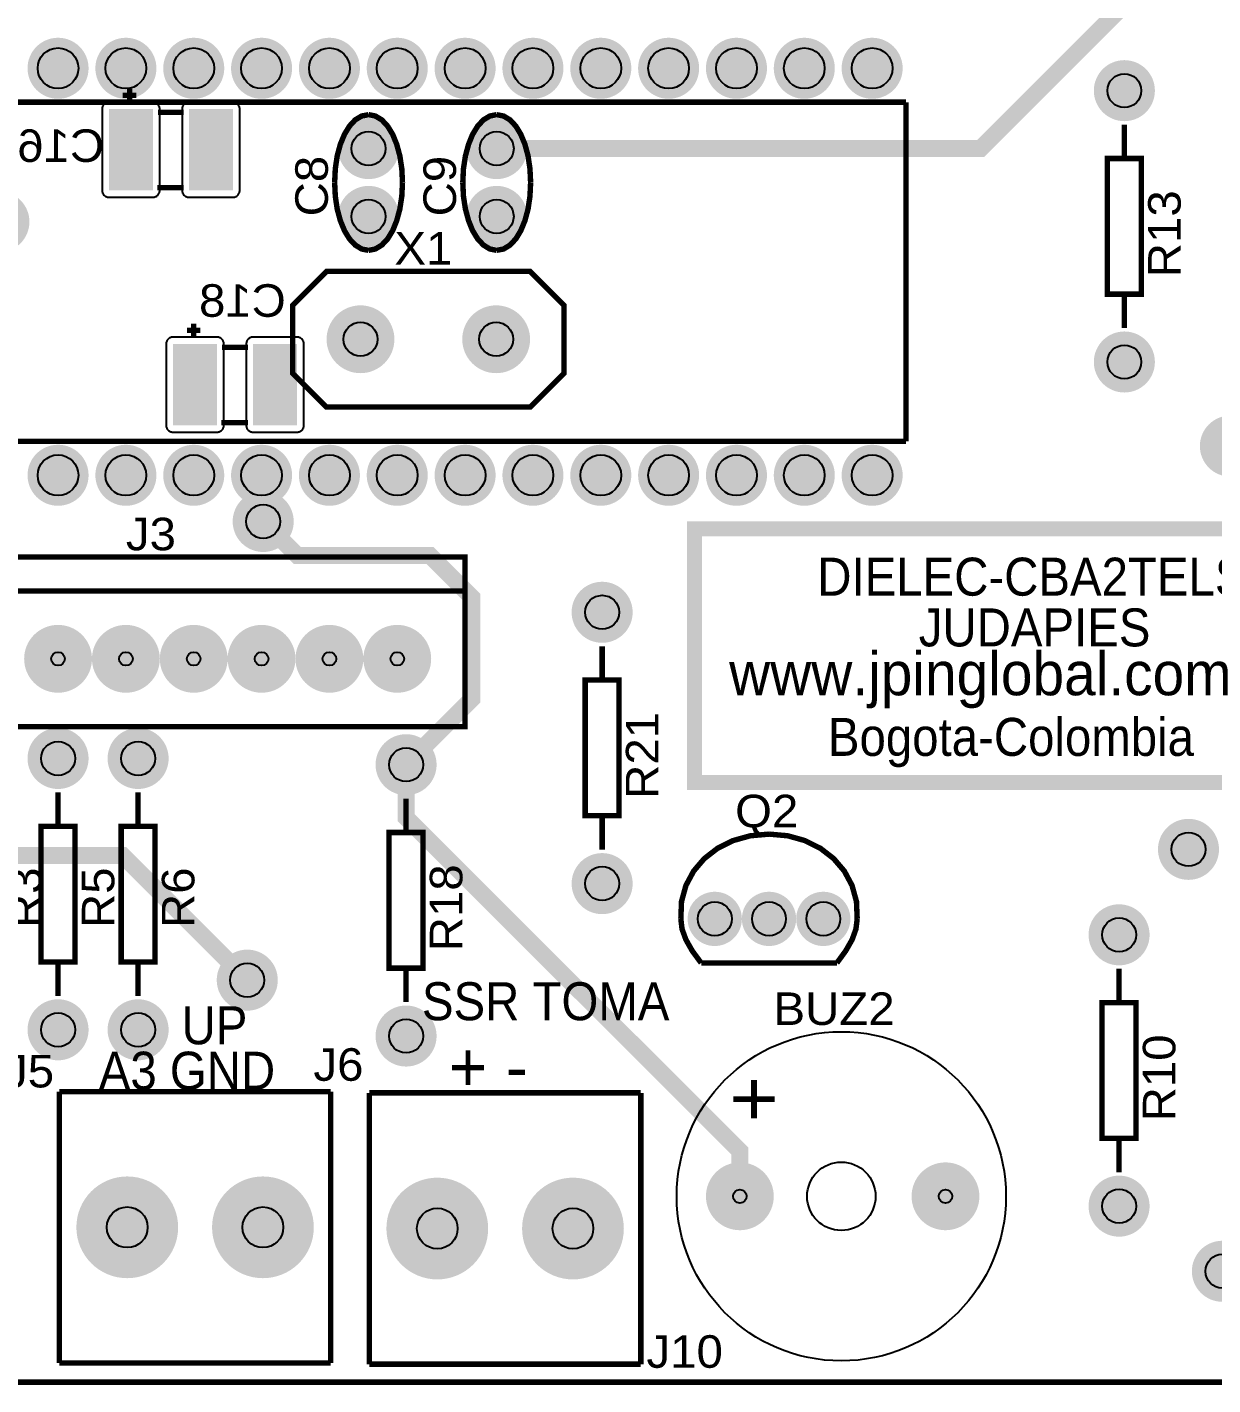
# Model space of a CAD drawing. Header units: inches. Extents: x 0 to 35.7, y 0 to 20.7.
# Drawn here: x 22.054 to 24.823, y 8.006 to 11.177 of the extents above; entities that cross this region are included whole.
import ezdxf

# ---------------------------------------------------------------- set-up
doc = ezdxf.new("R2010")
doc.units = ezdxf.units.IN
doc.header["$MEASUREMENT"] = 0
doc.layers.add('BLK_12AWG', color=7, linetype='Continuous')
doc.styles.get("Standard").update_dxf_attribs({"font": 'arial.ttf'})

# ---------------------------------------------------------------- blocks, each defined once
blk = doc.blocks.new('RPAD')
blk.add_trace([(-0.5, -0.5), (-0.5, 0.5), (0.5, -0.5), (0.5, 0.5)])
blk = doc.blocks.new('EPAD')
at = {"const_width": 0.5}
blk.add_lwpolyline([(-0.25, 0, 1), (0.25, 0, 1)], format="xyb", close=True, dxfattribs=at)
blk = doc.blocks.new('TarjetaCBA2')
for points, const_width in [([(130.5116, 98.0071), (136.4266, 98.0071), (136.4266, 103.2848), (130.5116, 103.2848), (130.5116, 98.0071)], 0.008), ([(130.5116, 98.0071), (136.4266, 98.0071), (136.4266, 103.2848), (130.5116, 103.2848), (130.5116, 98.0071)], 0.008), ([(130.5116, 98.0071), (136.4266, 98.0071), (136.4266, 103.2848), (130.5116, 103.2848), (130.5116, 98.0071)], 0.008), ([(134.6665, 100.114), (134.3782, 99.8257), (133.6651, 99.8257)], 0.025), ([(133.1239, 99.8941), (133.1239, 99.9141)], 0.008), ([(133.1239, 99.8941), (133.1239, 99.9141)], 0.008), ([(133.1239, 99.8941), (133.1239, 99.9141)], 0.008), ([(132.2685, 99.8941), (134.2685, 99.8941)], 0.008), ([(132.2685, 99.8941), (134.2685, 99.8941)], 0.008), ([(132.2685, 99.8941), (134.2685, 99.8941)], 0.008), ([(133.1339, 99.9041), (133.1139, 99.9041)], 0.008), ([(133.1339, 99.9041), (133.1139, 99.9041)], 0.008), ([(133.1339, 99.9041), (133.1139, 99.9041)], 0.008), ([(134.2685, 99.8941), (134.2685, 99.3941)], 0.008), ([(134.2685, 99.8941), (134.2685, 99.3941)], 0.008), ([(134.2685, 99.8941), (134.2685, 99.3941)], 0.008), ([(133.2039, 99.8791), (133.1659, 99.8791)], 0.008), ([(133.2039, 99.8791), (133.1659, 99.8791)], 0.008), ([(133.2039, 99.8791), (133.1659, 99.8791)], 0.008), ([(133.4762, 99.8757), (133.466, 99.8737), (133.4565, 99.868), (133.448, 99.8588), (133.4407, 99.8467), (133.4346, 99.832), (133.43, 99.815), (133.4272, 99.7961), (133.4262, 99.7757)], 0.008), ([(133.4762, 99.8757), (133.466, 99.8737), (133.4565, 99.868), (133.448, 99.8588), (133.4407, 99.8467), (133.4346, 99.832), (133.43, 99.815), (133.4272, 99.7961), (133.4262, 99.7757)], 0.008), ([(133.4762, 99.8757), (133.466, 99.8737), (133.4565, 99.868), (133.448, 99.8588), (133.4407, 99.8467), (133.4346, 99.832), (133.43, 99.815), (133.4272, 99.7961), (133.4262, 99.7757)], 0.008), ([(133.4762, 99.8757), (133.4863, 99.8737), (133.4958, 99.868), (133.5043, 99.8588), (133.5117, 99.8467), (133.5177, 99.832), (133.5223, 99.815), (133.5252, 99.7961), (133.5262, 99.7757)], 0.008), ([(133.4762, 99.8757), (133.4863, 99.8737), (133.4958, 99.868), (133.5043, 99.8588), (133.5117, 99.8467), (133.5177, 99.832), (133.5223, 99.815), (133.5252, 99.7961), (133.5262, 99.7757)], 0.008), ([(133.4762, 99.8757), (133.4863, 99.8737), (133.4958, 99.868), (133.5043, 99.8588), (133.5117, 99.8467), (133.5177, 99.832), (133.5223, 99.815), (133.5252, 99.7961), (133.5262, 99.7757)], 0.008), ([(133.6651, 99.8757), (133.6549, 99.8737), (133.6455, 99.868), (133.637, 99.8588), (133.6296, 99.8467), (133.6236, 99.832), (133.619, 99.815), (133.6161, 99.7961), (133.6151, 99.7757)], 0.008), ([(133.6651, 99.8757), (133.6549, 99.8737), (133.6455, 99.868), (133.637, 99.8588), (133.6296, 99.8467), (133.6236, 99.832), (133.619, 99.815), (133.6161, 99.7961), (133.6151, 99.7757)], 0.008), ([(133.6651, 99.8757), (133.6549, 99.8737), (133.6455, 99.868), (133.637, 99.8588), (133.6296, 99.8467), (133.6236, 99.832), (133.619, 99.815), (133.6161, 99.7961), (133.6151, 99.7757)], 0.008), ([(133.6651, 99.8757), (133.6753, 99.8737), (133.6848, 99.868), (133.6933, 99.8588), (133.7006, 99.8467), (133.7067, 99.832), (133.7113, 99.815), (133.7141, 99.7961), (133.7151, 99.7757)], 0.008), ([(133.6651, 99.8757), (133.6753, 99.8737), (133.6848, 99.868), (133.6933, 99.8588), (133.7006, 99.8467), (133.7067, 99.832), (133.7113, 99.815), (133.7141, 99.7961), (133.7151, 99.7757)], 0.008), ([(133.6651, 99.8757), (133.6753, 99.8737), (133.6848, 99.868), (133.6933, 99.8588), (133.7006, 99.8467), (133.7067, 99.832), (133.7113, 99.815), (133.7141, 99.7961), (133.7151, 99.7757)], 0.008), ([(134.5903, 99.8611), (134.5903, 99.8111)], 0.008), ([(134.5903, 99.8611), (134.5903, 99.8111)], 0.008), ([(134.5903, 99.8611), (134.5903, 99.8111)], 0.008), ([(134.5653, 99.6111), (134.6153, 99.6111), (134.6153, 99.8111), (134.5653, 99.8111), (134.5653, 99.6111)], 0.008), ([(134.5653, 99.6111), (134.6153, 99.6111), (134.6153, 99.8111), (134.5653, 99.8111), (134.5653, 99.6111)], 0.008), ([(134.5653, 99.6111), (134.6153, 99.6111), (134.6153, 99.8111), (134.5653, 99.8111), (134.5653, 99.6111)], 0.008), ([(133.4762, 99.6757), (133.466, 99.6777), (133.4565, 99.6835), (133.448, 99.6926), (133.4407, 99.7047), (133.4346, 99.7195), (133.43, 99.7365), (133.4272, 99.7553), (133.4262, 99.7757)], 0.008), ([(133.4762, 99.6757), (133.466, 99.6777), (133.4565, 99.6835), (133.448, 99.6926), (133.4407, 99.7047), (133.4346, 99.7195), (133.43, 99.7365), (133.4272, 99.7553), (133.4262, 99.7757)], 0.008), ([(133.4762, 99.6757), (133.466, 99.6777), (133.4565, 99.6835), (133.448, 99.6926), (133.4407, 99.7047), (133.4346, 99.7195), (133.43, 99.7365), (133.4272, 99.7553), (133.4262, 99.7757)], 0.008), ([(133.4762, 99.6757), (133.4863, 99.6777), (133.4958, 99.6835), (133.5043, 99.6926), (133.5117, 99.7047), (133.5177, 99.7195), (133.5223, 99.7365), (133.5252, 99.7553), (133.5262, 99.7757)], 0.008), ([(133.4762, 99.6757), (133.4863, 99.6777), (133.4958, 99.6835), (133.5043, 99.6926), (133.5117, 99.7047), (133.5177, 99.7195), (133.5223, 99.7365), (133.5252, 99.7553), (133.5262, 99.7757)], 0.008), ([(133.4762, 99.6757), (133.4863, 99.6777), (133.4958, 99.6835), (133.5043, 99.6926), (133.5117, 99.7047), (133.5177, 99.7195), (133.5223, 99.7365), (133.5252, 99.7553), (133.5262, 99.7757)], 0.008), ([(133.6651, 99.6757), (133.6549, 99.6777), (133.6455, 99.6835), (133.637, 99.6926), (133.6296, 99.7047), (133.6236, 99.7195), (133.619, 99.7365), (133.6161, 99.7553), (133.6151, 99.7757)], 0.008), ([(133.6651, 99.6757), (133.6549, 99.6777), (133.6455, 99.6835), (133.637, 99.6926), (133.6296, 99.7047), (133.6236, 99.7195), (133.619, 99.7365), (133.6161, 99.7553), (133.6151, 99.7757)], 0.008), ([(133.6651, 99.6757), (133.6549, 99.6777), (133.6455, 99.6835), (133.637, 99.6926), (133.6296, 99.7047), (133.6236, 99.7195), (133.619, 99.7365), (133.6161, 99.7553), (133.6151, 99.7757)], 0.008), ([(133.6651, 99.6757), (133.6753, 99.6777), (133.6848, 99.6835), (133.6933, 99.6926), (133.7006, 99.7047), (133.7067, 99.7195), (133.7113, 99.7365), (133.7141, 99.7553), (133.7151, 99.7757)], 0.008), ([(133.6651, 99.6757), (133.6753, 99.6777), (133.6848, 99.6835), (133.6933, 99.6926), (133.7006, 99.7047), (133.7067, 99.7195), (133.7113, 99.7365), (133.7141, 99.7553), (133.7151, 99.7757)], 0.008), ([(133.6651, 99.6757), (133.6753, 99.6777), (133.6848, 99.6835), (133.6933, 99.6926), (133.7006, 99.7047), (133.7067, 99.7195), (133.7113, 99.7365), (133.7141, 99.7553), (133.7151, 99.7757)], 0.008), ([(133.2039, 99.7681), (133.1649, 99.7681)], 0.008), ([(133.2039, 99.7681), (133.1649, 99.7681)], 0.008), ([(133.2039, 99.7681), (133.1649, 99.7681)], 0.008), ([(133.4143, 99.6446), (133.7143, 99.6446), (133.7643, 99.5946), (133.7643, 99.4946), (133.7143, 99.4446), (133.4143, 99.4446), (133.3643, 99.4946), (133.3643, 99.5946), (133.4143, 99.6446)], 0.008), ([(133.4143, 99.6446), (133.7143, 99.6446), (133.7643, 99.5946), (133.7643, 99.4946), (133.7143, 99.4446), (133.4143, 99.4446), (133.3643, 99.4946), (133.3643, 99.5946), (133.4143, 99.6446)], 0.008), ([(133.4143, 99.6446), (133.7143, 99.6446), (133.7643, 99.5946), (133.7643, 99.4946), (133.7143, 99.4446), (133.4143, 99.4446), (133.3643, 99.4946), (133.3643, 99.5946), (133.4143, 99.6446)], 0.008), ([(134.5903, 99.6111), (134.5903, 99.5611)], 0.008), ([(134.5903, 99.6111), (134.5903, 99.5611)], 0.008), ([(134.5903, 99.6111), (134.5903, 99.5611)], 0.008), ([(133.2284, 99.5577), (133.2084, 99.5577)], 0.008), ([(133.2284, 99.5577), (133.2084, 99.5577)], 0.008), ([(133.2284, 99.5577), (133.2084, 99.5577)], 0.008), ([(133.2184, 99.5477), (133.2184, 99.5677)], 0.008), ([(133.2184, 99.5477), (133.2184, 99.5677)], 0.008), ([(133.2184, 99.5477), (133.2184, 99.5677)], 0.008), ([(133.2984, 99.5327), (133.2604, 99.5327)], 0.008), ([(133.2984, 99.5327), (133.2604, 99.5327)], 0.008), ([(133.2984, 99.5327), (133.2604, 99.5327)], 0.008), ([(133.2984, 99.4217), (133.2594, 99.4217)], 0.008), ([(133.2984, 99.4217), (133.2594, 99.4217)], 0.008), ([(133.2984, 99.4217), (133.2594, 99.4217)], 0.008), ([(132.2685, 99.3941), (134.2685, 99.3941)], 0.008), ([(132.2685, 99.3941), (134.2685, 99.3941)], 0.008), ([(132.2685, 99.3941), (134.2685, 99.3941)], 0.008), ([(133.3209, 99.276), (133.3712, 99.2257), (133.5667, 99.2257), (133.6283, 99.1641), (133.6283, 99.0142), (133.5315, 98.9174)], 0.025), ([(133.9565, 98.8911), (135.1061, 98.8911), (135.1061, 99.2651), (133.9565, 99.2651), (133.9565, 98.8911)], 0.022), ([(133.9565, 98.8911), (135.1061, 98.8911), (135.1061, 99.2651), (133.9565, 99.2651), (133.9565, 98.8911)], 0.022), ([(133.9565, 98.8911), (135.1061, 98.8911), (135.1061, 99.2651), (133.9565, 99.2651), (133.9565, 98.8911)], 0.022), ([(132.658, 99.2097), (132.658, 98.9177), (132.7921, 98.7836), (133.1136, 98.7836), (133.2974, 98.5998)], 0.025), ([(132.7185, 98.9735), (133.6185, 98.9735), (133.6185, 99.2235), (132.7185, 99.2235), (132.7185, 98.9735)], 0.008), ([(132.7185, 98.9735), (133.6185, 98.9735), (133.6185, 99.2235), (132.7185, 99.2235), (132.7185, 98.9735)], 0.008), ([(132.7185, 98.9735), (133.6185, 98.9735), (133.6185, 99.2235), (132.7185, 99.2235), (132.7185, 98.9735)], 0.008), ([(132.7185, 99.1735), (133.6185, 99.1735)], 0.008), ([(132.7185, 99.1735), (133.6185, 99.1735)], 0.008), ([(132.7185, 99.1735), (133.6185, 99.1735)], 0.008), ([(133.8205, 99.0921), (133.8205, 99.0421)], 0.008), ([(133.8205, 99.0921), (133.8205, 99.0421)], 0.008), ([(133.8205, 99.0921), (133.8205, 99.0421)], 0.008), ([(133.7955, 98.8421), (133.8455, 98.8421), (133.8455, 99.0421), (133.7955, 99.0421), (133.7955, 98.8421)], 0.008), ([(133.7955, 98.8421), (133.8455, 98.8421), (133.8455, 99.0421), (133.7955, 99.0421), (133.7955, 98.8421)], 0.008), ([(133.7955, 98.8421), (133.8455, 98.8421), (133.8455, 99.0421), (133.7955, 99.0421), (133.7955, 98.8421)], 0.008), ([(134.0235, 98.2811), (134.0235, 98.3477), (133.5315, 98.8396), (133.5315, 98.9174)], 0.025), ([(133.0185, 98.8766), (133.0185, 98.8266)], 0.008), ([(133.0185, 98.8766), (133.0185, 98.8266)], 0.008), ([(133.0185, 98.8766), (133.0185, 98.8266)], 0.008), ([(133.1365, 98.8766), (133.1365, 98.8266)], 0.008), ([(133.1365, 98.8766), (133.1365, 98.8266)], 0.008), ([(133.1365, 98.8766), (133.1365, 98.8266)], 0.008), ([(133.5315, 98.8674), (133.5315, 98.8174)], 0.008), ([(133.5315, 98.8674), (133.5315, 98.8174)], 0.008), ([(133.5315, 98.8674), (133.5315, 98.8174)], 0.008), ([(133.8205, 98.8421), (133.8205, 98.7921)], 0.008), ([(133.8205, 98.8421), (133.8205, 98.7921)], 0.008), ([(133.8205, 98.8421), (133.8205, 98.7921)], 0.008), ([(132.9935, 98.6266), (133.0435, 98.6266), (133.0435, 98.8266), (132.9935, 98.8266), (132.9935, 98.6266)], 0.008), ([(132.9935, 98.6266), (133.0435, 98.6266), (133.0435, 98.8266), (132.9935, 98.8266), (132.9935, 98.6266)], 0.008), ([(132.9935, 98.6266), (133.0435, 98.6266), (133.0435, 98.8266), (132.9935, 98.8266), (132.9935, 98.6266)], 0.008), ([(133.1115, 98.6266), (133.1615, 98.6266), (133.1615, 98.8266), (133.1115, 98.8266), (133.1115, 98.6266)], 0.008), ([(133.1115, 98.6266), (133.1615, 98.6266), (133.1615, 98.8266), (133.1115, 98.8266), (133.1115, 98.6266)], 0.008), ([(133.1115, 98.6266), (133.1615, 98.6266), (133.1615, 98.8266), (133.1115, 98.8266), (133.1115, 98.6266)], 0.008), ([(133.5065, 98.6174), (133.5565, 98.6174), (133.5565, 98.8174), (133.5065, 98.8174), (133.5065, 98.6174)], 0.008), ([(133.5065, 98.6174), (133.5565, 98.6174), (133.5565, 98.8174), (133.5065, 98.8174), (133.5065, 98.6174)], 0.008), ([(133.5065, 98.6174), (133.5565, 98.6174), (133.5565, 98.8174), (133.5065, 98.8174), (133.5065, 98.6174)], 0.008), ([(133.9365, 98.6901), (133.9375, 98.7157), (133.944, 98.7393), (133.9554, 98.7606), (133.9711, 98.779), (133.9906, 98.7941), (134.0134, 98.8055), (134.0389, 98.8126), (134.0665, 98.8151)], 0.008), ([(133.9365, 98.6901), (133.9375, 98.7157), (133.944, 98.7393), (133.9554, 98.7606), (133.9711, 98.779), (133.9906, 98.7941), (134.0134, 98.8055), (134.0389, 98.8126), (134.0665, 98.8151)], 0.008), ([(133.9365, 98.6901), (133.9375, 98.7157), (133.944, 98.7393), (133.9554, 98.7606), (133.9711, 98.779), (133.9906, 98.7941), (134.0134, 98.8055), (134.0389, 98.8126), (134.0665, 98.8151)], 0.008), ([(134.1965, 98.6901), (134.1954, 98.7157), (134.1889, 98.7393), (134.1775, 98.7606), (134.1618, 98.779), (134.1423, 98.7941), (134.1195, 98.8055), (134.0941, 98.8126), (134.0665, 98.8151)], 0.008), ([(134.1965, 98.6901), (134.1954, 98.7157), (134.1889, 98.7393), (134.1775, 98.7606), (134.1618, 98.779), (134.1423, 98.7941), (134.1195, 98.8055), (134.0941, 98.8126), (134.0665, 98.8151)], 0.008), ([(134.1965, 98.6901), (134.1954, 98.7157), (134.1889, 98.7393), (134.1775, 98.7606), (134.1618, 98.779), (134.1423, 98.7941), (134.1195, 98.8055), (134.0941, 98.8126), (134.0665, 98.8151)], 0.008), ([(133.9365, 98.6901), (133.9383, 98.675), (133.944, 98.6595), (133.9533, 98.643), (133.9665, 98.6251)], 0.008), ([(133.9365, 98.6901), (133.9383, 98.675), (133.944, 98.6595), (133.9533, 98.643), (133.9665, 98.6251)], 0.008), ([(133.9365, 98.6901), (133.9383, 98.675), (133.944, 98.6595), (133.9533, 98.643), (133.9665, 98.6251)], 0.008), ([(134.1965, 98.6901), (134.1946, 98.675), (134.189, 98.6595), (134.1796, 98.643), (134.1665, 98.6251)], 0.008), ([(134.1965, 98.6901), (134.1946, 98.675), (134.189, 98.6595), (134.1796, 98.643), (134.1665, 98.6251)], 0.008), ([(134.1965, 98.6901), (134.1946, 98.675), (134.189, 98.6595), (134.1796, 98.643), (134.1665, 98.6251)], 0.008), ([(133.0185, 98.6266), (133.0185, 98.5766)], 0.008), ([(133.0185, 98.6266), (133.0185, 98.5766)], 0.008), ([(133.0185, 98.6266), (133.0185, 98.5766)], 0.008), ([(133.1365, 98.6266), (133.1365, 98.5766)], 0.008), ([(133.1365, 98.6266), (133.1365, 98.5766)], 0.008), ([(133.1365, 98.6266), (133.1365, 98.5766)], 0.008), ([(133.5315, 98.6174), (133.5315, 98.5674)], 0.008), ([(133.5315, 98.6174), (133.5315, 98.5674)], 0.008), ([(133.5315, 98.6174), (133.5315, 98.5674)], 0.008), ([(133.9665, 98.6251), (134.1665, 98.6251)], 0.008), ([(133.9665, 98.6251), (134.1665, 98.6251)], 0.008), ([(133.9665, 98.6251), (134.1665, 98.6251)], 0.008), ([(134.5825, 98.6166), (134.5825, 98.5666)], 0.008), ([(134.5825, 98.6166), (134.5825, 98.5666)], 0.008), ([(134.5825, 98.6166), (134.5825, 98.5666)], 0.008), ([(134.5575, 98.3666), (134.6075, 98.3666), (134.6075, 98.5666), (134.5575, 98.5666), (134.5575, 98.3666)], 0.008), ([(134.5575, 98.3666), (134.6075, 98.3666), (134.6075, 98.5666), (134.5575, 98.5666), (134.5575, 98.3666)], 0.008), ([(134.5575, 98.3666), (134.6075, 98.3666), (134.6075, 98.5666), (134.5575, 98.5666), (134.5575, 98.3666)], 0.008), ([(133.0205, 98.4354), (133.0205, 98.0354)], 0.008), ([(133.0205, 98.4354), (133.4205, 98.4354)], 0.008), ([(133.0205, 98.4354), (133.0205, 98.0354)], 0.008), ([(133.0205, 98.4354), (133.4205, 98.4354)], 0.008), ([(133.0205, 98.4354), (133.0205, 98.0354)], 0.008), ([(133.0205, 98.4354), (133.4205, 98.4354)], 0.008), ([(133.4205, 98.4354), (133.4205, 98.0354)], 0.008), ([(133.4205, 98.4354), (133.4205, 98.0354)], 0.008), ([(133.4205, 98.4354), (133.4205, 98.0354)], 0.008), ([(133.4775, 98.4336), (133.4775, 98.0336)], 0.008), ([(133.4775, 98.4336), (133.8775, 98.4336)], 0.008), ([(133.4775, 98.4336), (133.4775, 98.0336)], 0.008), ([(133.4775, 98.4336), (133.8775, 98.4336)], 0.008), ([(133.4775, 98.4336), (133.4775, 98.0336)], 0.008), ([(133.4775, 98.4336), (133.8775, 98.4336)], 0.008), ([(133.8775, 98.4336), (133.8775, 98.0336)], 0.008), ([(133.8775, 98.4336), (133.8775, 98.0336)], 0.008), ([(133.8775, 98.4336), (133.8775, 98.0336)], 0.008), ([(134.5825, 98.3666), (134.5825, 98.3166)], 0.008), ([(134.5825, 98.3666), (134.5825, 98.3166)], 0.008), ([(134.5825, 98.3666), (134.5825, 98.3166)], 0.008), ([(133.0205, 98.0354), (133.4205, 98.0354)], 0.008), ([(133.0205, 98.0354), (133.4205, 98.0354)], 0.008), ([(133.0205, 98.0354), (133.4205, 98.0354)], 0.008), ([(133.4775, 98.0336), (133.8775, 98.0336)], 0.008), ([(133.4775, 98.0336), (133.8775, 98.0336)], 0.008), ([(133.4775, 98.0336), (133.8775, 98.0336)], 0.008)]:
    blk.add_lwpolyline(points, dxfattribs=dict(const_width=const_width))
for points in [[(133.1584, 99.8941), (133.0934, 99.8941), (133.0923, 99.8941), (133.0913, 99.8939), (133.0904, 99.8937), (133.0894, 99.8934), (133.0886, 99.8929), (133.0877, 99.8924), (133.087, 99.8919), (133.0863, 99.8912), (133.0856, 99.8905), (133.0851, 99.8898), (133.0846, 99.8889), (133.0841, 99.8881), (133.0838, 99.8871), (133.0836, 99.8862), (133.0834, 99.8852), (133.0834, 99.8841), (133.0834, 99.7641), (133.0834, 99.7631), (133.0836, 99.7621), (133.0838, 99.7611), (133.0841, 99.7602), (133.0846, 99.7593), (133.0851, 99.7585), (133.0856, 99.7577), (133.0863, 99.757), (133.087, 99.7564), (133.0877, 99.7558), (133.0886, 99.7553), (133.0894, 99.7549), (133.0904, 99.7546), (133.0913, 99.7543), (133.0923, 99.7542), (133.0934, 99.7541), (133.1584, 99.7541), (133.1594, 99.7542), (133.1604, 99.7543), (133.1614, 99.7546), (133.1623, 99.7549), (133.1632, 99.7553), (133.164, 99.7558), (133.1648, 99.7564), (133.1655, 99.757), (133.1661, 99.7577), (133.1667, 99.7585), (133.1672, 99.7593), (133.1676, 99.7602), (133.1679, 99.7611), (133.1682, 99.7621), (133.1683, 99.7631), (133.1684, 99.7641), (133.1684, 99.8841), (133.1683, 99.8852), (133.1682, 99.8862), (133.1679, 99.8871), (133.1676, 99.8881), (133.1672, 99.8889), (133.1667, 99.8898), (133.1661, 99.8905), (133.1655, 99.8912), (133.1648, 99.8919), (133.164, 99.8924), (133.1632, 99.8929), (133.1623, 99.8934), (133.1614, 99.8937), (133.1604, 99.8939), (133.1594, 99.8941), (133.1584, 99.8941)], [(133.2764, 99.8941), (133.2114, 99.8941), (133.2103, 99.8941), (133.2093, 99.8939), (133.2084, 99.8937), (133.2074, 99.8934), (133.2066, 99.8929), (133.2057, 99.8924), (133.205, 99.8919), (133.2043, 99.8912), (133.2036, 99.8905), (133.2031, 99.8898), (133.2026, 99.8889), (133.2021, 99.8881), (133.2018, 99.8871), (133.2016, 99.8862), (133.2014, 99.8852), (133.2014, 99.8841), (133.2014, 99.7641), (133.2014, 99.7631), (133.2016, 99.7621), (133.2018, 99.7611), (133.2021, 99.7602), (133.2026, 99.7593), (133.2031, 99.7585), (133.2036, 99.7577), (133.2043, 99.757), (133.205, 99.7564), (133.2057, 99.7558), (133.2066, 99.7553), (133.2074, 99.7549), (133.2084, 99.7546), (133.2093, 99.7543), (133.2103, 99.7542), (133.2114, 99.7541), (133.2764, 99.7541), (133.2774, 99.7542), (133.2784, 99.7543), (133.2794, 99.7546), (133.2803, 99.7549), (133.2812, 99.7553), (133.282, 99.7558), (133.2828, 99.7564), (133.2835, 99.757), (133.2841, 99.7577), (133.2847, 99.7585), (133.2852, 99.7593), (133.2856, 99.7602), (133.2859, 99.7611), (133.2862, 99.7621), (133.2863, 99.7631), (133.2864, 99.7641), (133.2864, 99.8841), (133.2863, 99.8852), (133.2862, 99.8862), (133.2859, 99.8871), (133.2856, 99.8881), (133.2852, 99.8889), (133.2847, 99.8898), (133.2841, 99.8905), (133.2835, 99.8912), (133.2828, 99.8919), (133.282, 99.8924), (133.2812, 99.8929), (133.2803, 99.8934), (133.2794, 99.8937), (133.2784, 99.8939), (133.2774, 99.8941), (133.2764, 99.8941)], [(133.2529, 99.5477), (133.1879, 99.5477), (133.1868, 99.5476), (133.1858, 99.5475), (133.1848, 99.5472), (133.1839, 99.5469), (133.183, 99.5465), (133.1822, 99.546), (133.1815, 99.5454), (133.1808, 99.5448), (133.1801, 99.5441), (133.1795, 99.5433), (133.179, 99.5425), (133.1786, 99.5416), (133.1783, 99.5407), (133.1781, 99.5397), (133.1779, 99.5387), (133.1779, 99.5377), (133.1779, 99.4177), (133.1779, 99.4166), (133.1781, 99.4156), (133.1783, 99.4147), (133.1786, 99.4137), (133.179, 99.4129), (133.1795, 99.412), (133.1801, 99.4113), (133.1808, 99.4106), (133.1815, 99.4099), (133.1822, 99.4094), (133.183, 99.4089), (133.1839, 99.4084), (133.1848, 99.4081), (133.1858, 99.4079), (133.1868, 99.4077), (133.1879, 99.4077), (133.2529, 99.4077), (133.2539, 99.4077), (133.2549, 99.4079), (133.2559, 99.4081), (133.2568, 99.4084), (133.2577, 99.4089), (133.2585, 99.4094), (133.2593, 99.4099), (133.26, 99.4106), (133.2606, 99.4113), (133.2612, 99.412), (133.2617, 99.4129), (133.2621, 99.4137), (133.2624, 99.4147), (133.2627, 99.4156), (133.2628, 99.4166), (133.2629, 99.4177), (133.2629, 99.5377), (133.2628, 99.5387), (133.2627, 99.5397), (133.2624, 99.5407), (133.2621, 99.5416), (133.2617, 99.5425), (133.2612, 99.5433), (133.2606, 99.5441), (133.26, 99.5448), (133.2593, 99.5454), (133.2585, 99.546), (133.2577, 99.5465), (133.2568, 99.5469), (133.2559, 99.5472), (133.2549, 99.5475), (133.2539, 99.5476), (133.2529, 99.5477)], [(133.3709, 99.5477), (133.3059, 99.5477), (133.3048, 99.5476), (133.3038, 99.5475), (133.3028, 99.5472), (133.3019, 99.5469), (133.301, 99.5465), (133.3002, 99.546), (133.2995, 99.5454), (133.2988, 99.5448), (133.2981, 99.5441), (133.2975, 99.5433), (133.297, 99.5425), (133.2966, 99.5416), (133.2963, 99.5407), (133.2961, 99.5397), (133.2959, 99.5387), (133.2959, 99.5377), (133.2959, 99.4177), (133.2959, 99.4166), (133.2961, 99.4156), (133.2963, 99.4147), (133.2966, 99.4137), (133.297, 99.4129), (133.2975, 99.412), (133.2981, 99.4113), (133.2988, 99.4106), (133.2995, 99.4099), (133.3002, 99.4094), (133.301, 99.4089), (133.3019, 99.4084), (133.3028, 99.4081), (133.3038, 99.4079), (133.3048, 99.4077), (133.3059, 99.4077), (133.3709, 99.4077), (133.3719, 99.4077), (133.3729, 99.4079), (133.3739, 99.4081), (133.3748, 99.4084), (133.3757, 99.4089), (133.3765, 99.4094), (133.3773, 99.4099), (133.378, 99.4106), (133.3786, 99.4113), (133.3792, 99.412), (133.3797, 99.4129), (133.3801, 99.4137), (133.3804, 99.4147), (133.3807, 99.4156), (133.3808, 99.4166), (133.3809, 99.4177), (133.3809, 99.5377), (133.3808, 99.5387), (133.3807, 99.5397), (133.3804, 99.5407), (133.3801, 99.5416), (133.3797, 99.5425), (133.3792, 99.5433), (133.3786, 99.5441), (133.378, 99.5448), (133.3773, 99.5454), (133.3765, 99.546), (133.3757, 99.5465), (133.3748, 99.5469), (133.3739, 99.5472), (133.3729, 99.5475), (133.3719, 99.5476), (133.3709, 99.5477)]]:
    blk.add_lwpolyline(points, close=True)
for centre, radius in [((133.0185, 99.9441), 0.03), ((133.1185, 99.9441), 0.03), ((133.2185, 99.9441), 0.03), ((133.3185, 99.9441), 0.03), ((133.4185, 99.9441), 0.03), ((133.5185, 99.9441), 0.03), ((133.6185, 99.9441), 0.03), ((133.7185, 99.9441), 0.03), ((133.8185, 99.9441), 0.03), ((133.9185, 99.9441), 0.03), ((134.0185, 99.9441), 0.03), ((134.1185, 99.9441), 0.03), ((134.2185, 99.9441), 0.03), ((134.5903, 99.9111), 0.025), ((133.4762, 99.8257), 0.025), ((133.6651, 99.8257), 0.025), ((133.4762, 99.7257), 0.025), ((133.6651, 99.7257), 0.025), ((133.4643, 99.5446), 0.025), ((133.6643, 99.5446), 0.025), ((134.5903, 99.5111), 0.025), ((133.0185, 99.3441), 0.03), ((133.1185, 99.3441), 0.03), ((133.2185, 99.3441), 0.03), ((133.3185, 99.3441), 0.03), ((133.4185, 99.3441), 0.03), ((133.5185, 99.3441), 0.03), ((133.6185, 99.3441), 0.03), ((133.7185, 99.3441), 0.03), ((133.8185, 99.3441), 0.03), ((133.9185, 99.3441), 0.03), ((134.0185, 99.3441), 0.03), ((134.1185, 99.3441), 0.03), ((134.2185, 99.3441), 0.03), ((133.3209, 99.276), 0.025), ((133.8205, 99.1421), 0.025), ((133.0185, 99.0735), 0.01), ((133.1185, 99.0735), 0.01), ((133.2185, 99.0735), 0.01), ((133.3185, 99.0735), 0.01), ((133.4185, 99.0735), 0.01), ((133.5185, 99.0735), 0.01), ((133.0185, 98.9266), 0.025), ((133.1365, 98.9266), 0.025), ((133.5315, 98.9174), 0.025), ((134.6848, 98.7926), 0.025), ((133.8205, 98.7421), 0.025), ((133.9865, 98.6901), 0.025), ((134.0665, 98.6901), 0.025), ((134.1465, 98.6901), 0.025), ((134.5825, 98.6666), 0.025), ((133.2974, 98.5998), 0.025), ((133.0185, 98.5266), 0.025), ((133.1365, 98.5266), 0.025), ((133.5315, 98.5174), 0.025), ((134.1731, 98.2811), 0.2426), ((134.1731, 98.2811), 0.2426), ((134.1731, 98.2811), 0.2426), ((134.1731, 98.2811), 0.0504), ((134.1731, 98.2811), 0.0504), ((134.1731, 98.2811), 0.0504), ((134.0235, 98.2811), 0.01), ((134.3266, 98.2811), 0.01), ((134.5825, 98.2666), 0.025), ((133.1205, 98.2354), 0.03), ((133.3205, 98.2354), 0.03), ((133.5775, 98.2336), 0.03), ((133.7775, 98.2336), 0.03), ((134.7348, 98.1706), 0.025)]:
    blk.add_circle(centre, radius)
for name, p, xscale, yscale in [('EPAD', (133.0185, 99.9441), 0.09, 0.09), ('EPAD', (133.0185, 99.9441), 0.07, 0.07), ('EPAD', (133.1185, 99.9441), 0.09, 0.09), ('EPAD', (133.1185, 99.9441), 0.07, 0.07), ('EPAD', (133.2185, 99.9441), 0.09, 0.09), ('EPAD', (133.2185, 99.9441), 0.07, 0.07), ('EPAD', (133.3185, 99.9441), 0.09, 0.09), ('EPAD', (133.3185, 99.9441), 0.07, 0.07), ('EPAD', (133.4185, 99.9441), 0.09, 0.09), ('EPAD', (133.4185, 99.9441), 0.07, 0.07), ('EPAD', (133.5185, 99.9441), 0.09, 0.09), ('EPAD', (133.5185, 99.9441), 0.07, 0.07), ('EPAD', (133.6185, 99.9441), 0.09, 0.09), ('EPAD', (133.6185, 99.9441), 0.07, 0.07), ('EPAD', (133.7185, 99.9441), 0.09, 0.09), ('EPAD', (133.7185, 99.9441), 0.07, 0.07), ('EPAD', (133.8185, 99.9441), 0.09, 0.09), ('EPAD', (133.8185, 99.9441), 0.07, 0.07), ('EPAD', (133.9185, 99.9441), 0.09, 0.09), ('EPAD', (133.9185, 99.9441), 0.07, 0.07), ('EPAD', (134.0185, 99.9441), 0.09, 0.09), ('EPAD', (134.0185, 99.9441), 0.07, 0.07), ('EPAD', (134.1185, 99.9441), 0.09, 0.09), ('EPAD', (134.1185, 99.9441), 0.07, 0.07), ('EPAD', (134.2185, 99.9441), 0.09, 0.09), ('EPAD', (134.2185, 99.9441), 0.07, 0.07), ('EPAD', (134.5903, 99.9111), 0.09, 0.09), ('EPAD', (134.5903, 99.9111), 0.07, 0.07), ('RPAD', (133.1259, 99.8241), 0.065, 0.12), ('RPAD', (133.2439, 99.8241), 0.065, 0.12), ('EPAD', (133.4762, 99.8257), 0.09, 0.09), ('EPAD', (133.4762, 99.8257), 0.07, 0.07), ('EPAD', (133.6651, 99.8257), 0.09, 0.09), ('EPAD', (133.6651, 99.8257), 0.07, 0.07), ('EPAD', (132.9313, 99.7178), 0.09, 0.09), ('EPAD', (133.4762, 99.7257), 0.09, 0.09), ('EPAD', (133.4762, 99.7257), 0.07, 0.07), ('EPAD', (133.6651, 99.7257), 0.09, 0.09), ('EPAD', (133.6651, 99.7257), 0.07, 0.07), ('EPAD', (133.4643, 99.5446), 0.1, 0.1), ('EPAD', (133.4643, 99.5446), 0.08, 0.08), ('EPAD', (133.6643, 99.5446), 0.1, 0.1), ('EPAD', (133.6643, 99.5446), 0.08, 0.08), ('RPAD', (133.2204, 99.4777), 0.065, 0.12), ('RPAD', (133.3384, 99.4777), 0.065, 0.12), ('EPAD', (134.5903, 99.5111), 0.09, 0.09), ('EPAD', (134.5903, 99.5111), 0.07, 0.07), ('EPAD', (134.7466, 99.3871), 0.09, 0.09), ('EPAD', (134.7466, 99.3871), 0.07, 0.07), ('EPAD', (133.0185, 99.3441), 0.09, 0.09), ('EPAD', (133.0185, 99.3441), 0.07, 0.07), ('EPAD', (133.1185, 99.3441), 0.09, 0.09), ('EPAD', (133.1185, 99.3441), 0.07, 0.07), ('EPAD', (133.2185, 99.3441), 0.09, 0.09), ('EPAD', (133.2185, 99.3441), 0.07, 0.07), ('EPAD', (133.3185, 99.3441), 0.09, 0.09), ('EPAD', (133.3185, 99.3441), 0.07, 0.07), ('EPAD', (133.4185, 99.3441), 0.09, 0.09), ('EPAD', (133.4185, 99.3441), 0.07, 0.07), ('EPAD', (133.5185, 99.3441), 0.09, 0.09), ('EPAD', (133.5185, 99.3441), 0.07, 0.07), ('EPAD', (133.6185, 99.3441), 0.09, 0.09), ('EPAD', (133.6185, 99.3441), 0.07, 0.07), ('EPAD', (133.7185, 99.3441), 0.09, 0.09), ('EPAD', (133.7185, 99.3441), 0.07, 0.07), ('EPAD', (133.8185, 99.3441), 0.09, 0.09), ('EPAD', (133.8185, 99.3441), 0.07, 0.07), ('EPAD', (133.9185, 99.3441), 0.09, 0.09), ('EPAD', (133.9185, 99.3441), 0.07, 0.07), ('EPAD', (134.0185, 99.3441), 0.09, 0.09), ('EPAD', (134.0185, 99.3441), 0.07, 0.07), ('EPAD', (134.1185, 99.3441), 0.09, 0.09), ('EPAD', (134.1185, 99.3441), 0.07, 0.07), ('EPAD', (134.2185, 99.3441), 0.09, 0.09), ('EPAD', (134.2185, 99.3441), 0.07, 0.07), ('EPAD', (133.3209, 99.276), 0.09, 0.09), ('EPAD', (133.3209, 99.276), 0.07, 0.07), ('EPAD', (133.8205, 99.1421), 0.09, 0.09), ('EPAD', (133.8205, 99.1421), 0.07, 0.07), ('EPAD', (133.0185, 99.0735), 0.1, 0.1), ('EPAD', (133.1185, 99.0735), 0.1, 0.1), ('EPAD', (133.2185, 99.0735), 0.1, 0.1), ('EPAD', (133.3185, 99.0735), 0.1, 0.1), ('EPAD', (133.4185, 99.0735), 0.1, 0.1), ('EPAD', (133.5185, 99.0735), 0.1, 0.1), ('EPAD', (133.0185, 99.0735), 0.08, 0.08), ('EPAD', (133.1185, 99.0735), 0.08, 0.08), ('EPAD', (133.2185, 99.0735), 0.08, 0.08), ('EPAD', (133.3185, 99.0735), 0.08, 0.08), ('EPAD', (133.4185, 99.0735), 0.08, 0.08), ('EPAD', (133.5185, 99.0735), 0.08, 0.08), ('EPAD', (133.0185, 98.9266), 0.09, 0.09), ('EPAD', (133.0185, 98.9266), 0.07, 0.07), ('EPAD', (133.1365, 98.9266), 0.09, 0.09), ('EPAD', (133.1365, 98.9266), 0.07, 0.07), ('EPAD', (133.5315, 98.9174), 0.09, 0.09), ('EPAD', (133.5315, 98.9174), 0.07, 0.07), ('EPAD', (134.6848, 98.7926), 0.09, 0.09), ('EPAD', (134.6848, 98.7926), 0.07, 0.07), ('EPAD', (133.8205, 98.7421), 0.09, 0.09), ('EPAD', (133.8205, 98.7421), 0.07, 0.07), ('EPAD', (133.9865, 98.6901), 0.08, 0.08), ('EPAD', (133.9865, 98.6901), 0.06, 0.06), ('EPAD', (134.0665, 98.6901), 0.08, 0.08), ('EPAD', (134.0665, 98.6901), 0.06, 0.06), ('EPAD', (134.1465, 98.6901), 0.08, 0.08), ('EPAD', (134.1465, 98.6901), 0.06, 0.06), ('EPAD', (134.5825, 98.6666), 0.09, 0.09), ('EPAD', (134.5825, 98.6666), 0.07, 0.07), ('EPAD', (133.2974, 98.5998), 0.09, 0.09), ('EPAD', (133.2974, 98.5998), 0.07, 0.07), ('EPAD', (133.0185, 98.5266), 0.09, 0.09), ('EPAD', (133.0185, 98.5266), 0.07, 0.07), ('EPAD', (133.1365, 98.5266), 0.09, 0.09), ('EPAD', (133.1365, 98.5266), 0.07, 0.07), ('EPAD', (133.5315, 98.5174), 0.09, 0.09), ('EPAD', (133.5315, 98.5174), 0.07, 0.07), ('EPAD', (134.0235, 98.2811), 0.1, 0.1), ('EPAD', (134.0235, 98.2811), 0.08, 0.08), ('EPAD', (134.3266, 98.2811), 0.1, 0.1), ('EPAD', (134.3266, 98.2811), 0.08, 0.08), ('EPAD', (133.1205, 98.2354), 0.15, 0.15), ('EPAD', (133.3205, 98.2354), 0.15, 0.15), ('EPAD', (133.5775, 98.2336), 0.15, 0.15), ('EPAD', (133.7775, 98.2336), 0.15, 0.15), ('EPAD', (134.5825, 98.2666), 0.09, 0.09), ('EPAD', (134.5825, 98.2666), 0.07, 0.07), ('EPAD', (133.1205, 98.2354), 0.12, 0.12), ('EPAD', (133.3205, 98.2354), 0.12, 0.12), ('EPAD', (133.5775, 98.2336), 0.12, 0.12), ('EPAD', (133.7775, 98.2336), 0.12, 0.12), ('EPAD', (134.7348, 98.1706), 0.09, 0.09), ('EPAD', (134.7348, 98.1706), 0.07, 0.07)]:
    blk.add_blockref(name, p, dxfattribs=dict(xscale=xscale, yscale=yscale))
at = {"text_generation_flag": 2, "width": 1.041667}
for s, p in [('C16', (133.0866, 99.806)), ('C16', (133.0866, 99.806)), ('C16', (133.0866, 99.806)), ('C18', (133.3544, 99.5777)), ('C18', (133.3544, 99.5777)), ('C18', (133.3544, 99.5777))]:
    blk.add_text(s, height=0.048, dxfattribs=at).set_placement(p)
at = {"width": 1.041667}
for s, p in [('C8', (133.4162, 99.7257)), ('C8', (133.4162, 99.7257)), ('C8', (133.4162, 99.7257)), ('C9', (133.6051, 99.7257)), ('C9', (133.6051, 99.7257)), ('C9', (133.6051, 99.7257)), ('R13', (134.6733, 99.6361)), ('R13', (134.6733, 99.6361)), ('R13', (134.6733, 99.6361)), ('R21', (133.9035, 98.8671)), ('R21', (133.9035, 98.8671)), ('R21', (133.9035, 98.8671)), ('R3', (132.9945, 98.6766)), ('R3', (132.9945, 98.6766)), ('R3', (132.9945, 98.6766)), ('R5', (133.1015, 98.6766)), ('R5', (133.1015, 98.6766)), ('R5', (133.1015, 98.6766)), ('R6', (133.2195, 98.6766)), ('R6', (133.2195, 98.6766)), ('R6', (133.2195, 98.6766)), ('R18', (133.6145, 98.6424)), ('R18', (133.6145, 98.6424)), ('R18', (133.6145, 98.6424)), ('R10', (134.6655, 98.3916)), ('R10', (134.6655, 98.3916)), ('R10', (134.6655, 98.3916))]:
    blk.add_text(s, height=0.048, rotation=90, dxfattribs=at).set_placement(p)
for s, height, width, p in [('X1', 0.048, 1.041667, (133.5143, 99.6546)), ('X1', 0.048, 1.041667, (133.5143, 99.6546)), ('X1', 0.048, 1.041667, (133.5143, 99.6546)), ('J3', 0.048, 1.041667, (133.1185, 99.2335)), ('J3', 0.048, 1.041667, (133.1185, 99.2335)), ('J3', 0.048, 1.041667, (133.1185, 99.2335)), ('DIELEC-CBA2TELS', 0.056, 0.892857, (134.1376, 99.1666)), ('DIELEC-CBA2TELS', 0.056, 0.892857, (134.1376, 99.1666)), ('DIELEC-CBA2TELS', 0.056, 0.892857, (134.1376, 99.1666)), ('JUDAPIES', 0.056, 0.892857, (134.2872, 99.0918)), ('JUDAPIES', 0.056, 0.892857, (134.2872, 99.0918)), ('JUDAPIES', 0.056, 0.892857, (134.2872, 99.0918)), ('www.jpinglobal.com', 0.064, 0.9375, (134.0077, 99.0198)), ('www.jpinglobal.com', 0.064, 0.9375, (134.0077, 99.0198)), ('www.jpinglobal.com', 0.064, 0.9375, (134.0077, 99.0198)), ('Bogota-Colombia', 0.056, 0.892857, (134.1533, 98.9304)), ('Bogota-Colombia', 0.056, 0.892857, (134.1533, 98.9304)), ('Bogota-Colombia', 0.056, 0.892857, (134.1533, 98.9304)), ('Q2', 0.048, 1.041667, (134.0165, 98.8251)), ('Q2', 0.048, 1.041667, (134.0165, 98.8251)), ('Q2', 0.048, 1.041667, (134.0165, 98.8251)), ('SSR TOMA', 0.056, 0.892857, (133.5549, 98.5407)), ('SSR TOMA', 0.056, 0.892857, (133.5549, 98.5407)), ('SSR TOMA', 0.056, 0.892857, (133.5549, 98.5407)), ('BUZ2', 0.048, 1.041667, (134.0731, 98.5337)), ('BUZ2', 0.048, 1.041667, (134.0731, 98.5337)), ('BUZ2', 0.048, 1.041667, (134.0731, 98.5337)), ('UP', 0.056, 0.892857, (133.2006, 98.5052)), ('UP', 0.056, 0.892857, (133.2006, 98.5052)), ('UP', 0.056, 0.892857, (133.2006, 98.5052)), ('J6', 0.048, 1.041667, (133.3949, 98.4514)), ('J6', 0.048, 1.041667, (133.3949, 98.4514)), ('J6', 0.048, 1.041667, (133.3949, 98.4514)), ('J5', 0.048, 1.041667, (132.9389, 98.4416)), ('J5', 0.048, 1.041667, (132.9389, 98.4416)), ('J5', 0.048, 1.041667, (132.9389, 98.4416)), ('A3 GND', 0.056, 0.892857, (133.0785, 98.4383)), ('A3 GND', 0.056, 0.892857, (133.0785, 98.4383)), ('A3 GND', 0.056, 0.892857, (133.0785, 98.4383)), ('+ -', 0.072, 0.972222, (133.5943, 98.436)), ('+ -', 0.072, 0.972222, (133.5943, 98.436)), ('+ -', 0.072, 0.972222, (133.5943, 98.436)), ('+', 0.08, 1.125, (134.0077, 98.3856)), ('+', 0.08, 1.125, (134.0077, 98.3856)), ('+', 0.08, 1.125, (134.0077, 98.3856)), ('J10', 0.048, 1.041667, (133.8859, 98.0283)), ('J10', 0.048, 1.041667, (133.8859, 98.0283)), ('J10', 0.048, 1.041667, (133.8859, 98.0283))]:
    blk.add_text(s, height=height, dxfattribs=dict(width=width)).set_placement(p)

msp = doc.modelspace()

# ---------------------------------------------------------------- block references
at = {"layer": 'BLK_12AWG', "xscale": 1.584, "yscale": 1.584, "zscale": 1.584}
msp.add_blockref('TarjetaCBA2', (-188.575, -147.2307), dxfattribs=at)

doc.saveas('drawing.dxf')
